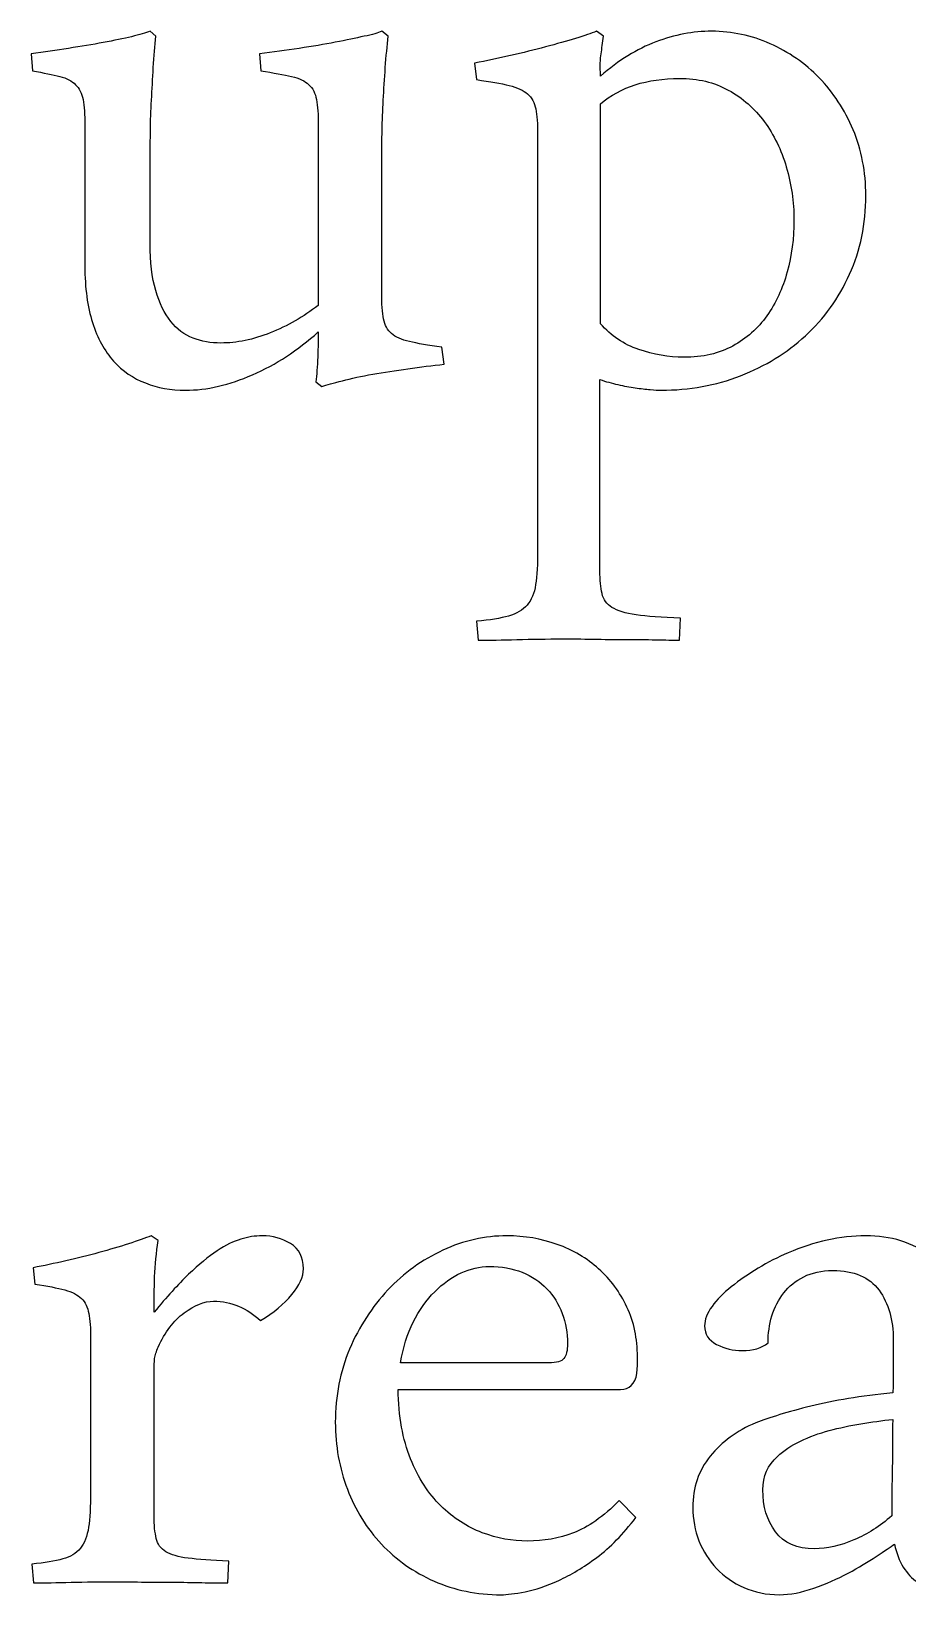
# Model space of a CAD drawing. Extents: x -303 to 288, y -142 to 145.
# Drawn here: x 75.94 to 82.1, y -122.49 to -111.5 of the extents above; entities that cross this region are included whole.
import ezdxf

# ---------------------------------------------------------------- set-up
doc = ezdxf.new("R2010")
doc.units = 0
doc.header["$MEASUREMENT"] = 0
doc.layers.add('LAYER_1', color=7, linetype='CONTINUOUS')

msp = doc.modelspace()

# ---------------------------------------------------------------- linework, layer by layer
at = {"layer": 'LAYER_1', "color": 250}
for points, knots in [([(77.9388, -113.9638), (77.9444, -113.913), (77.9486, -113.8551), (77.9515, -113.7874), (77.9515, -113.7874), (77.9543, -113.7197), (77.9557, -113.6618), (77.9557, -113.6124), (77.9557, -113.6124), (77.8118, -113.7408), (77.6579, -113.8424), (77.4943, -113.913), (77.4943, -113.913), (77.3306, -113.985), (77.1725, -114.0217), (77.0215, -114.0217), (77.0215, -114.0217), (76.9199, -114.0217), (76.8254, -114.0047), (76.7407, -113.9709), (76.7407, -113.9709), (76.6546, -113.9384), (76.5799, -113.8862), (76.5164, -113.817), (76.5164, -113.817), (76.4529, -113.7465), (76.4035, -113.6562), (76.3682, -113.5461), (76.3682, -113.5461), (76.3329, -113.436), (76.3146, -113.3034), (76.3146, -113.1482), (76.3146, -113.1482), (76.3146, -113.1482), (76.3146, -112.1604), (76.3146, -112.1604), (76.3146, -112.1604), (76.3146, -112.0842), (76.3103, -112.0235), (76.3019, -111.9784), (76.3019, -111.9784), (76.2934, -111.9346), (76.2765, -111.8994), (76.2497, -111.874), (76.2497, -111.874), (76.2243, -111.8471), (76.1876, -111.8274), (76.1382, -111.8161), (76.1382, -111.8161), (76.0902, -111.8034), (76.0267, -111.7907), (75.9463, -111.7766), (75.9463, -111.7766), (75.9463, -111.7766), (75.9378, -111.6567), (75.9378, -111.6567), (75.9378, -111.6567), (76.0267, -111.6454), (76.1142, -111.6327), (76.2003, -111.6186), (76.2003, -111.6186), (76.2878, -111.6059), (76.3682, -111.5917), (76.4444, -111.5776), (76.4444, -111.5776), (76.5206, -111.5635), (76.5869, -111.5508), (76.6434, -111.5367), (76.6434, -111.5367), (76.6998, -111.5226), (76.7435, -111.5099), (76.7732, -111.4986), (76.7732, -111.4986), (76.7732, -111.4986), (76.8141, -111.5325), (76.8141, -111.5325), (76.8141, -111.5325), (76.8056, -111.6016), (76.8, -111.675), (76.7958, -111.754), (76.7958, -111.754), (76.7915, -111.8316), (76.7873, -111.9092), (76.7831, -111.9826), (76.7831, -111.9826), (76.7788, -112.0574), (76.776, -112.128), (76.776, -112.1957), (76.776, -112.1957), (76.7746, -112.2634), (76.7732, -112.3213), (76.7732, -112.3721), (76.7732, -112.3721), (76.7732, -112.3721), (76.7732, -112.9916), (76.7732, -112.9916), (76.7732, -112.9916), (76.7732, -113.1214), (76.7859, -113.2314), (76.8127, -113.3203), (76.8127, -113.3203), (76.8381, -113.4092), (76.8734, -113.4826), (76.9185, -113.5376), (76.9185, -113.5376), (76.9623, -113.5927), (77.0145, -113.6322), (77.0752, -113.6548), (77.0752, -113.6548), (77.1358, -113.6788), (77.2007, -113.69), (77.2699, -113.69), (77.2699, -113.69), (77.3828, -113.69), (77.4985, -113.6661), (77.6184, -113.6181), (77.6184, -113.6181), (77.7384, -113.5701), (77.8513, -113.5052), (77.9557, -113.4262), (77.9557, -113.4262), (77.9557, -113.4262), (77.9557, -112.1604), (77.9557, -112.1604), (77.9557, -112.1604), (77.9557, -112.0842), (77.9515, -112.0235), (77.943, -111.9784), (77.943, -111.9784), (77.9345, -111.9346), (77.9176, -111.8994), (77.8894, -111.874), (77.8894, -111.874), (77.8626, -111.8471), (77.8216, -111.8274), (77.768, -111.8161), (77.768, -111.8161), (77.7144, -111.8034), (77.641, -111.7907), (77.5507, -111.7766), (77.5507, -111.7766), (77.5507, -111.7766), (77.5422, -111.6567), (77.5422, -111.6567), (77.5422, -111.6567), (77.6354, -111.6454), (77.7285, -111.6327), (77.8216, -111.6186), (77.8216, -111.6186), (77.9134, -111.6059), (77.998, -111.5903), (78.0756, -111.5762), (78.0756, -111.5762), (78.1532, -111.5607), (78.2196, -111.5466), (78.2774, -111.5339), (78.2774, -111.5339), (78.3353, -111.5226), (78.3776, -111.5099), (78.4016, -111.4986), (78.4016, -111.4986), (78.4016, -111.4986), (78.4482, -111.5325), (78.4482, -111.5325), (78.4482, -111.5325), (78.4397, -111.6016), (78.4326, -111.675), (78.427, -111.754), (78.427, -111.754), (78.4213, -111.8316), (78.4171, -111.9092), (78.4129, -111.9826), (78.4129, -111.9826), (78.4086, -112.0574), (78.4058, -112.128), (78.4044, -112.1957), (78.4044, -112.1957), (78.403, -112.2634), (78.4016, -112.3213), (78.4016, -112.3721), (78.4016, -112.3721), (78.4016, -112.3721), (78.4016, -113.3344), (78.4016, -113.3344), (78.4016, -113.3344), (78.4016, -113.4149), (78.4058, -113.477), (78.4143, -113.5207), (78.4143, -113.5207), (78.4228, -113.5645), (78.4411, -113.5997), (78.4707, -113.6237), (78.4707, -113.6237), (78.499, -113.6491), (78.5413, -113.6675), (78.5963, -113.6802), (78.5963, -113.6802), (78.6514, -113.6929), (78.7276, -113.7056), (78.8235, -113.7197), (78.8235, -113.7197), (78.8235, -113.7197), (78.8404, -113.8396), (78.8404, -113.8396), (78.8404, -113.8396), (78.7572, -113.8481), (78.6725, -113.858), (78.5864, -113.8707), (78.5864, -113.8707), (78.499, -113.882), (78.4171, -113.8961), (78.3381, -113.9088), (78.3381, -113.9088), (78.2591, -113.9229), (78.1885, -113.9384), (78.125, -113.9553), (78.125, -113.9553), (78.0615, -113.9709), (78.0135, -113.985), (77.9811, -113.9963), (77.9811, -113.9963), (77.9811, -113.9963), (77.9388, -113.9638), (77.9388, -113.9638)], [0, 0, 0, 0, 0.0175439, 0.0175439, 0.0175439, 0.0175439, 0.0350877, 0.0350877, 0.0350877, 0.0350877, 0.0526316, 0.0526316, 0.0526316, 0.0526316, 0.0701754, 0.0701754, 0.0701754, 0.0701754, 0.0877193, 0.0877193, 0.0877193, 0.0877193, 0.1052632, 0.1052632, 0.1052632, 0.1052632, 0.122807, 0.122807, 0.122807, 0.122807, 0.1403509, 0.1403509, 0.1403509, 0.1403509, 0.1578947, 0.1578947, 0.1578947, 0.1578947, 0.1754386, 0.1754386, 0.1754386, 0.1754386, 0.1929825, 0.1929825, 0.1929825, 0.1929825, 0.2105263, 0.2105263, 0.2105263, 0.2105263, 0.2280702, 0.2280702, 0.2280702, 0.2280702, 0.245614, 0.245614, 0.245614, 0.245614, 0.2631579, 0.2631579, 0.2631579, 0.2631579, 0.2807018, 0.2807018, 0.2807018, 0.2807018, 0.2982456, 0.2982456, 0.2982456, 0.2982456, 0.3157895, 0.3157895, 0.3157895, 0.3157895, 0.3333333, 0.3333333, 0.3333333, 0.3333333, 0.3508772, 0.3508772, 0.3508772, 0.3508772, 0.3684211, 0.3684211, 0.3684211, 0.3684211, 0.3859649, 0.3859649, 0.3859649, 0.3859649, 0.4035088, 0.4035088, 0.4035088, 0.4035088, 0.4210526, 0.4210526, 0.4210526, 0.4210526, 0.4385965, 0.4385965, 0.4385965, 0.4385965, 0.4561404, 0.4561404, 0.4561404, 0.4561404, 0.4736842, 0.4736842, 0.4736842, 0.4736842, 0.4912281, 0.4912281, 0.4912281, 0.4912281, 0.5087719, 0.5087719, 0.5087719, 0.5087719, 0.5263158, 0.5263158, 0.5263158, 0.5263158, 0.5438596, 0.5438596, 0.5438596, 0.5438596, 0.5614035, 0.5614035, 0.5614035, 0.5614035, 0.5789474, 0.5789474, 0.5789474, 0.5789474, 0.5964912, 0.5964912, 0.5964912, 0.5964912, 0.6140351, 0.6140351, 0.6140351, 0.6140351, 0.6315789, 0.6315789, 0.6315789, 0.6315789, 0.6491228, 0.6491228, 0.6491228, 0.6491228, 0.6666667, 0.6666667, 0.6666667, 0.6666667, 0.6842105, 0.6842105, 0.6842105, 0.6842105, 0.7017544, 0.7017544, 0.7017544, 0.7017544, 0.7192982, 0.7192982, 0.7192982, 0.7192982, 0.7368421, 0.7368421, 0.7368421, 0.7368421, 0.754386, 0.754386, 0.754386, 0.754386, 0.7719298, 0.7719298, 0.7719298, 0.7719298, 0.7894737, 0.7894737, 0.7894737, 0.7894737, 0.8070175, 0.8070175, 0.8070175, 0.8070175, 0.8245614, 0.8245614, 0.8245614, 0.8245614, 0.8421053, 0.8421053, 0.8421053, 0.8421053, 0.8596491, 0.8596491, 0.8596491, 0.8596491, 0.877193, 0.877193, 0.877193, 0.877193, 0.8947368, 0.8947368, 0.8947368, 0.8947368, 0.9122807, 0.9122807, 0.9122807, 0.9122807, 0.9298246, 0.9298246, 0.9298246, 0.9298246, 0.9473684, 0.9473684, 0.9473684, 0.9473684, 0.9649123, 0.9649123, 0.9649123, 0.9649123, 1, 1, 1, 1]), ([(79.9609, -111.5325), (79.9553, -111.579), (79.9496, -111.62), (79.944, -111.6567), (79.944, -111.6567), (79.9383, -111.6919), (79.9369, -111.7441), (79.9397, -111.8133), (79.9397, -111.8133), (80.0667, -111.7032), (80.1966, -111.6228), (80.3292, -111.5734), (80.3292, -111.5734), (80.4604, -111.524), (80.5917, -111.4986), (80.7215, -111.4986), (80.7215, -111.4986), (80.8654, -111.4986), (81.0023, -111.5282), (81.1321, -111.5861), (81.1321, -111.5861), (81.2633, -111.644), (81.3791, -111.7244), (81.4778, -111.826), (81.4778, -111.826), (81.5766, -111.9276), (81.657, -112.0503), (81.7163, -112.1915), (81.7163, -112.1915), (81.7756, -112.334), (81.8052, -112.4878), (81.8052, -112.6529), (81.8052, -112.6529), (81.8052, -112.8533), (81.7671, -113.0381), (81.6909, -113.206), (81.6909, -113.206), (81.6147, -113.3754), (81.5117, -113.5193), (81.3805, -113.6392), (81.3805, -113.6392), (81.2492, -113.7592), (81.0982, -113.8523), (80.9247, -113.9201), (80.9247, -113.9201), (80.7497, -113.9878), (80.5649, -114.0217), (80.3659, -114.0217), (80.3659, -114.0217), (80.3461, -114.0217), (80.3207, -114.0202), (80.2897, -114.0174), (80.2897, -114.0174), (80.2572, -114.0146), (80.222, -114.0104), (80.1839, -114.0047), (80.1839, -114.0047), (80.1458, -113.9991), (80.1048, -113.992), (80.0625, -113.9821), (80.0625, -113.9821), (80.0188, -113.9723), (79.9778, -113.961), (79.9355, -113.9469), (79.9355, -113.9469), (79.9355, -113.9469), (79.9355, -115.2902), (79.9355, -115.2902), (79.9355, -115.2902), (79.9355, -115.3566), (79.9411, -115.4102), (79.951, -115.4511), (79.951, -115.4511), (79.9595, -115.4934), (79.9835, -115.5259), (80.0202, -115.5485), (80.0202, -115.5485), (80.0583, -115.5725), (80.1147, -115.5894), (80.1909, -115.6007), (80.1909, -115.6007), (80.2657, -115.612), (80.3701, -115.619), (80.5028, -115.6247), (80.5028, -115.6247), (80.5028, -115.6247), (80.4943, -115.7785), (80.4943, -115.7785), (80.4943, -115.7785), (80.4506, -115.7785), (80.3955, -115.7771), (80.3292, -115.7757), (80.3292, -115.7757), (80.2629, -115.7742), (80.1909, -115.7742), (80.1133, -115.7742), (80.1133, -115.7742), (80.0399, -115.7742), (79.9637, -115.7728), (79.8861, -115.7714), (79.8861, -115.7714), (79.8099, -115.77), (79.7379, -115.77), (79.6716, -115.77), (79.6716, -115.77), (79.5644, -115.77), (79.4571, -115.7714), (79.3527, -115.7742), (79.3527, -115.7742), (79.2483, -115.7771), (79.158, -115.7785), (79.0804, -115.7785), (79.0804, -115.7785), (79.0804, -115.7785), (79.0677, -115.6458), (79.0677, -115.6458), (79.0677, -115.6458), (79.1622, -115.6374), (79.237, -115.6247), (79.2935, -115.6091), (79.2935, -115.6091), (79.3499, -115.5922), (79.3936, -115.5668), (79.4233, -115.5315), (79.4233, -115.5315), (79.4543, -115.4977), (79.4741, -115.4497), (79.484, -115.3876), (79.484, -115.3876), (79.4924, -115.3255), (79.4981, -115.2423), (79.4981, -115.1378), (79.4981, -115.1378), (79.4981, -115.1378), (79.4981, -112.2267), (79.4981, -112.2267), (79.4981, -112.2267), (79.4981, -112.1491), (79.4938, -112.0884), (79.4854, -112.0447), (79.4854, -112.0447), (79.4769, -112.001), (79.4571, -111.9657), (79.4275, -111.9389), (79.4275, -111.9389), (79.3979, -111.9135), (79.3541, -111.8937), (79.2977, -111.8796), (79.2977, -111.8796), (79.2412, -111.8655), (79.1636, -111.8514), (79.0677, -111.8387), (79.0677, -111.8387), (79.0677, -111.8387), (79.055, -111.723), (79.055, -111.723), (79.055, -111.723), (79.1382, -111.706), (79.2215, -111.6877), (79.3076, -111.6694), (79.3076, -111.6694), (79.3936, -111.6496), (79.4755, -111.6298), (79.5531, -111.6087), (79.5531, -111.6087), (79.6321, -111.5875), (79.7027, -111.5678), (79.7648, -111.5494), (79.7648, -111.5494), (79.8268, -111.5297), (79.8748, -111.5127), (79.9115, -111.4986), (79.9115, -111.4986), (79.9115, -111.4986), (79.9609, -111.5325), (79.9609, -111.5325)], [0, 0, 0, 0, 0.0222222, 0.0222222, 0.0222222, 0.0222222, 0.0444444, 0.0444444, 0.0444444, 0.0444444, 0.0666667, 0.0666667, 0.0666667, 0.0666667, 0.0888889, 0.0888889, 0.0888889, 0.0888889, 0.1111111, 0.1111111, 0.1111111, 0.1111111, 0.1333333, 0.1333333, 0.1333333, 0.1333333, 0.1555556, 0.1555556, 0.1555556, 0.1555556, 0.1777778, 0.1777778, 0.1777778, 0.1777778, 0.2, 0.2, 0.2, 0.2, 0.2222222, 0.2222222, 0.2222222, 0.2222222, 0.2444444, 0.2444444, 0.2444444, 0.2444444, 0.2666667, 0.2666667, 0.2666667, 0.2666667, 0.2888889, 0.2888889, 0.2888889, 0.2888889, 0.3111111, 0.3111111, 0.3111111, 0.3111111, 0.3333333, 0.3333333, 0.3333333, 0.3333333, 0.3555556, 0.3555556, 0.3555556, 0.3555556, 0.3777778, 0.3777778, 0.3777778, 0.3777778, 0.4, 0.4, 0.4, 0.4, 0.4222222, 0.4222222, 0.4222222, 0.4222222, 0.4444444, 0.4444444, 0.4444444, 0.4444444, 0.4666667, 0.4666667, 0.4666667, 0.4666667, 0.4888889, 0.4888889, 0.4888889, 0.4888889, 0.5111111, 0.5111111, 0.5111111, 0.5111111, 0.5333333, 0.5333333, 0.5333333, 0.5333333, 0.5555556, 0.5555556, 0.5555556, 0.5555556, 0.5777778, 0.5777778, 0.5777778, 0.5777778, 0.6, 0.6, 0.6, 0.6, 0.6222222, 0.6222222, 0.6222222, 0.6222222, 0.6444444, 0.6444444, 0.6444444, 0.6444444, 0.6666667, 0.6666667, 0.6666667, 0.6666667, 0.6888889, 0.6888889, 0.6888889, 0.6888889, 0.7111111, 0.7111111, 0.7111111, 0.7111111, 0.7333333, 0.7333333, 0.7333333, 0.7333333, 0.7555556, 0.7555556, 0.7555556, 0.7555556, 0.7777778, 0.7777778, 0.7777778, 0.7777778, 0.8, 0.8, 0.8, 0.8, 0.8222222, 0.8222222, 0.8222222, 0.8222222, 0.8444444, 0.8444444, 0.8444444, 0.8444444, 0.8666667, 0.8666667, 0.8666667, 0.8666667, 0.8888889, 0.8888889, 0.8888889, 0.8888889, 0.9111111, 0.9111111, 0.9111111, 0.9111111, 0.9333333, 0.9333333, 0.9333333, 0.9333333, 0.9555556, 0.9555556, 0.9555556, 0.9555556, 1, 1, 1, 1]), ([(79.9397, -113.5546), (80.0145, -113.6392), (80.1034, -113.6999), (80.2093, -113.7352), (80.2093, -113.7352), (80.3137, -113.7719), (80.4195, -113.7902), (80.5268, -113.7902), (80.5268, -113.7902), (80.6594, -113.7902), (80.7737, -113.7634), (80.8697, -113.7112), (80.8697, -113.7112), (80.967, -113.659), (81.046, -113.587), (81.1095, -113.4981), (81.1095, -113.4981), (81.173, -113.4092), (81.221, -113.3062), (81.2521, -113.1905), (81.2521, -113.1905), (81.2845, -113.0748), (81.3, -112.9535), (81.3, -112.8265), (81.3, -112.8265), (81.3, -112.6966), (81.2817, -112.5725), (81.2464, -112.4525), (81.2464, -112.4525), (81.2111, -112.3326), (81.1589, -112.2267), (81.0912, -112.1336), (81.0912, -112.1336), (81.0235, -112.0419), (80.9402, -111.9685), (80.8386, -111.9121), (80.8386, -111.9121), (80.7384, -111.857), (80.6241, -111.8302), (80.4943, -111.8302), (80.4943, -111.8302), (80.2657, -111.8302), (80.0808, -111.8895), (79.9397, -112.008), (79.9397, -112.008), (79.9397, -112.008), (79.9397, -113.5546), (79.9397, -113.5546)], [0, 0, 0, 0, 0.0769231, 0.0769231, 0.0769231, 0.0769231, 0.1538462, 0.1538462, 0.1538462, 0.1538462, 0.2307692, 0.2307692, 0.2307692, 0.2307692, 0.3076923, 0.3076923, 0.3076923, 0.3076923, 0.3846154, 0.3846154, 0.3846154, 0.3846154, 0.4615385, 0.4615385, 0.4615385, 0.4615385, 0.5384615, 0.5384615, 0.5384615, 0.5384615, 0.6153846, 0.6153846, 0.6153846, 0.6153846, 0.6923077, 0.6923077, 0.6923077, 0.6923077, 0.7692308, 0.7692308, 0.7692308, 0.7692308, 0.8461538, 0.8461538, 0.8461538, 0.8461538, 1, 1, 1, 1]), ([(77.3191, -122.405), (77.2739, -122.405), (77.2217, -122.405), (77.1596, -122.4036), (77.1596, -122.4036), (77.0975, -122.4022), (77.0298, -122.4008), (76.9592, -122.4008), (76.9592, -122.4008), (76.8873, -122.4008), (76.8139, -122.4008), (76.7391, -122.3994), (76.7391, -122.3994), (76.6657, -122.3979), (76.5952, -122.3965), (76.5288, -122.3965), (76.5288, -122.3965), (76.4216, -122.3965), (76.3186, -122.3979), (76.2184, -122.4008), (76.2184, -122.4008), (76.1196, -122.4036), (76.0307, -122.405), (75.9545, -122.405), (75.9545, -122.405), (75.9545, -122.405), (75.9418, -122.2724), (75.9418, -122.2724), (75.9418, -122.2724), (76.0321, -122.2639), (76.1055, -122.2526), (76.1591, -122.2371), (76.1591, -122.2371), (76.2128, -122.223), (76.2537, -122.1976), (76.2833, -122.1609), (76.2833, -122.1609), (76.3115, -122.1256), (76.3313, -122.0762), (76.3412, -122.0141), (76.3412, -122.0141), (76.3496, -121.952), (76.3553, -121.8688), (76.3553, -121.7644), (76.3553, -121.7644), (76.3553, -121.7644), (76.3553, -120.6933), (76.3553, -120.6933), (76.3553, -120.6933), (76.3553, -120.6157), (76.3511, -120.555), (76.3426, -120.5113), (76.3426, -120.5113), (76.3341, -120.4676), (76.3172, -120.4323), (76.2904, -120.4055), (76.2904, -120.4055), (76.265, -120.3801), (76.2255, -120.3603), (76.1733, -120.3462), (76.1733, -120.3462), (76.121, -120.3321), (76.0505, -120.318), (75.963, -120.3053), (75.963, -120.3053), (75.963, -120.3053), (75.9503, -120.1896), (75.9503, -120.1896), (75.9503, -120.1896), (76.0251, -120.1755), (76.1013, -120.1599), (76.1817, -120.1416), (76.1817, -120.1416), (76.2607, -120.1233), (76.3384, -120.1049), (76.4131, -120.0837), (76.4131, -120.0837), (76.4879, -120.0626), (76.5571, -120.0428), (76.622, -120.0217), (76.622, -120.0217), (76.6869, -120.0005), (76.7391, -119.9821), (76.7814, -119.9652), (76.7814, -119.9652), (76.7814, -119.9652), (76.8308, -119.9991), (76.8308, -119.9991), (76.8308, -119.9991), (76.8167, -120.0837), (76.8082, -120.1698), (76.8054, -120.2531), (76.8054, -120.2531), (76.8026, -120.3377), (76.8012, -120.421), (76.8012, -120.5028), (76.8012, -120.5028), (76.8901, -120.3956), (76.9705, -120.3067), (77.0439, -120.2361), (77.0439, -120.2361), (77.1159, -120.167), (77.1836, -120.112), (77.2443, -120.071), (77.2443, -120.071), (77.305, -120.0315), (77.36, -120.0033), (77.4108, -119.9892), (77.4108, -119.9892), (77.463, -119.9737), (77.5124, -119.9652), (77.5618, -119.9652), (77.5618, -119.9652), (77.6337, -119.9652), (77.7001, -119.9836), (77.7607, -120.0202), (77.7607, -120.0202), (77.8214, -120.0555), (77.8511, -120.1148), (77.8511, -120.198), (77.8511, -120.198), (77.8511, -120.2531), (77.8242, -120.3137), (77.7692, -120.3787), (77.7692, -120.3787), (77.7142, -120.445), (77.6408, -120.5057), (77.5505, -120.5607), (77.5505, -120.5607), (77.4997, -120.5169), (77.4489, -120.4831), (77.3953, -120.4605), (77.3953, -120.4605), (77.3416, -120.4365), (77.2824, -120.4252), (77.2189, -120.4252), (77.2189, -120.4252), (77.1554, -120.4252), (77.0862, -120.452), (77.0129, -120.5071), (77.0129, -120.5071), (76.9381, -120.5621), (76.8774, -120.6425), (76.8308, -120.747), (76.8308, -120.747), (76.8167, -120.778), (76.8082, -120.8048), (76.8054, -120.8274), (76.8054, -120.8274), (76.8026, -120.8514), (76.8012, -120.8824), (76.8012, -120.9205), (76.8012, -120.9205), (76.8012, -120.9205), (76.8012, -121.9337), (76.8012, -121.9337), (76.8012, -121.9337), (76.8012, -122), (76.8068, -122.0522), (76.8167, -122.0931), (76.8167, -122.0931), (76.8252, -122.1327), (76.8478, -122.1637), (76.8844, -122.1863), (76.8844, -122.1863), (76.9197, -122.2074), (76.9719, -122.223), (77.0411, -122.2314), (77.0411, -122.2314), (77.1102, -122.2399), (77.2048, -122.247), (77.3261, -122.2526), (77.3261, -122.2526), (77.3261, -122.2526), (77.3191, -122.405), (77.3191, -122.405)], [0, 0, 0, 0, 0.0222222, 0.0222222, 0.0222222, 0.0222222, 0.0444444, 0.0444444, 0.0444444, 0.0444444, 0.0666667, 0.0666667, 0.0666667, 0.0666667, 0.0888889, 0.0888889, 0.0888889, 0.0888889, 0.1111111, 0.1111111, 0.1111111, 0.1111111, 0.1333333, 0.1333333, 0.1333333, 0.1333333, 0.1555556, 0.1555556, 0.1555556, 0.1555556, 0.1777778, 0.1777778, 0.1777778, 0.1777778, 0.2, 0.2, 0.2, 0.2, 0.2222222, 0.2222222, 0.2222222, 0.2222222, 0.2444444, 0.2444444, 0.2444444, 0.2444444, 0.2666667, 0.2666667, 0.2666667, 0.2666667, 0.2888889, 0.2888889, 0.2888889, 0.2888889, 0.3111111, 0.3111111, 0.3111111, 0.3111111, 0.3333333, 0.3333333, 0.3333333, 0.3333333, 0.3555556, 0.3555556, 0.3555556, 0.3555556, 0.3777778, 0.3777778, 0.3777778, 0.3777778, 0.4, 0.4, 0.4, 0.4, 0.4222222, 0.4222222, 0.4222222, 0.4222222, 0.4444444, 0.4444444, 0.4444444, 0.4444444, 0.4666667, 0.4666667, 0.4666667, 0.4666667, 0.4888889, 0.4888889, 0.4888889, 0.4888889, 0.5111111, 0.5111111, 0.5111111, 0.5111111, 0.5333333, 0.5333333, 0.5333333, 0.5333333, 0.5555556, 0.5555556, 0.5555556, 0.5555556, 0.5777778, 0.5777778, 0.5777778, 0.5777778, 0.6, 0.6, 0.6, 0.6, 0.6222222, 0.6222222, 0.6222222, 0.6222222, 0.6444444, 0.6444444, 0.6444444, 0.6444444, 0.6666667, 0.6666667, 0.6666667, 0.6666667, 0.6888889, 0.6888889, 0.6888889, 0.6888889, 0.7111111, 0.7111111, 0.7111111, 0.7111111, 0.7333333, 0.7333333, 0.7333333, 0.7333333, 0.7555556, 0.7555556, 0.7555556, 0.7555556, 0.7777778, 0.7777778, 0.7777778, 0.7777778, 0.8, 0.8, 0.8, 0.8, 0.8222222, 0.8222222, 0.8222222, 0.8222222, 0.8444444, 0.8444444, 0.8444444, 0.8444444, 0.8666667, 0.8666667, 0.8666667, 0.8666667, 0.8888889, 0.8888889, 0.8888889, 0.8888889, 0.9111111, 0.9111111, 0.9111111, 0.9111111, 0.9333333, 0.9333333, 0.9333333, 0.9333333, 0.9555556, 0.9555556, 0.9555556, 0.9555556, 1, 1, 1, 1]), ([(80.1879, -121.9464), (80.099, -122.0621), (80.0087, -122.1552), (79.9141, -122.2258), (79.9141, -122.2258), (79.821, -122.2949), (79.7307, -122.35), (79.646, -122.3881), (79.646, -122.3881), (79.5599, -122.4276), (79.4823, -122.453), (79.4104, -122.4671), (79.4104, -122.4671), (79.3384, -122.4812), (79.282, -122.4883), (79.241, -122.4883), (79.241, -122.4883), (79.0703, -122.4883), (78.9122, -122.4558), (78.7697, -122.3923), (78.7697, -122.3923), (78.6258, -122.3288), (78.503, -122.2427), (78.4, -122.1327), (78.4, -122.1327), (78.2956, -122.0226), (78.2166, -121.8928), (78.1601, -121.746), (78.1601, -121.746), (78.1037, -121.5979), (78.0755, -121.4412), (78.0755, -121.2761), (78.0755, -121.2761), (78.0755, -121.0913), (78.1093, -120.9205), (78.1757, -120.7611), (78.1757, -120.7611), (78.2434, -120.603), (78.3337, -120.4647), (78.4452, -120.3462), (78.4452, -120.3462), (78.5567, -120.2277), (78.6851, -120.1345), (78.8318, -120.0668), (78.8318, -120.0668), (78.9772, -119.9991), (79.1281, -119.9652), (79.282, -119.9652), (79.282, -119.9652), (79.4061, -119.9652), (79.5233, -119.9864), (79.6361, -120.0259), (79.6361, -120.0259), (79.7476, -120.0654), (79.845, -120.1233), (79.9268, -120.198), (79.9268, -120.198), (80.0101, -120.2714), (80.0764, -120.3617), (80.1258, -120.4661), (80.1258, -120.4661), (80.1752, -120.5706), (80.1992, -120.6877), (80.1992, -120.8175), (80.1992, -120.8175), (80.1992, -120.8175), (80.1992, -120.8754), (80.1992, -120.8754), (80.1992, -120.8754), (80.1992, -120.8754), (80.1963, -120.9332), (80.1963, -120.9332), (80.1963, -120.9332), (80.1822, -121.008), (80.1427, -121.0447), (80.0806, -121.0447), (80.0806, -121.0447), (80.0806, -121.0447), (78.5171, -121.0447), (78.5171, -121.0447), (78.5171, -121.0447), (78.52, -121.2352), (78.5496, -121.3975), (78.6046, -121.5329), (78.6046, -121.5329), (78.6597, -121.6684), (78.7302, -121.7785), (78.8177, -121.8631), (78.8177, -121.8631), (78.9038, -121.9492), (79.0011, -122.0113), (79.1084, -122.0522), (79.1084, -122.0522), (79.2156, -122.0917), (79.3215, -122.1115), (79.4273, -122.1115), (79.4273, -122.1115), (79.5402, -122.1115), (79.6474, -122.0917), (79.749, -122.0536), (79.749, -122.0536), (79.8506, -122.0155), (79.9593, -121.9393), (80.0722, -121.8264), (80.0722, -121.8264), (80.0722, -121.8264), (80.1879, -121.9464), (80.1879, -121.9464)], [0, 0, 0, 0, 0.0357143, 0.0357143, 0.0357143, 0.0357143, 0.0714286, 0.0714286, 0.0714286, 0.0714286, 0.1071429, 0.1071429, 0.1071429, 0.1071429, 0.1428571, 0.1428571, 0.1428571, 0.1428571, 0.1785714, 0.1785714, 0.1785714, 0.1785714, 0.2142857, 0.2142857, 0.2142857, 0.2142857, 0.25, 0.25, 0.25, 0.25, 0.2857143, 0.2857143, 0.2857143, 0.2857143, 0.3214286, 0.3214286, 0.3214286, 0.3214286, 0.3571429, 0.3571429, 0.3571429, 0.3571429, 0.3928571, 0.3928571, 0.3928571, 0.3928571, 0.4285714, 0.4285714, 0.4285714, 0.4285714, 0.4642857, 0.4642857, 0.4642857, 0.4642857, 0.5, 0.5, 0.5, 0.5, 0.5357143, 0.5357143, 0.5357143, 0.5357143, 0.5714286, 0.5714286, 0.5714286, 0.5714286, 0.6071429, 0.6071429, 0.6071429, 0.6071429, 0.6428571, 0.6428571, 0.6428571, 0.6428571, 0.6785714, 0.6785714, 0.6785714, 0.6785714, 0.7142857, 0.7142857, 0.7142857, 0.7142857, 0.75, 0.75, 0.75, 0.75, 0.7857143, 0.7857143, 0.7857143, 0.7857143, 0.8214286, 0.8214286, 0.8214286, 0.8214286, 0.8571429, 0.8571429, 0.8571429, 0.8571429, 0.8928571, 0.8928571, 0.8928571, 0.8928571, 0.9285714, 0.9285714, 0.9285714, 0.9285714, 1, 1, 1, 1]), ([(81.994, -121.0701), (81.9969, -121.0503), (81.9983, -121.0264), (81.9983, -120.9995), (81.9983, -120.9995), (81.9983, -120.9995), (81.9983, -120.6976), (81.9983, -120.6976), (81.9983, -120.6976), (81.9983, -120.5565), (81.9644, -120.4407), (81.8981, -120.3476), (81.8981, -120.3476), (81.8304, -120.2559), (81.7217, -120.2093), (81.5735, -120.2093), (81.5735, -120.2093), (81.4931, -120.2093), (81.4254, -120.2249), (81.3689, -120.2531), (81.3689, -120.2531), (81.3125, -120.2827), (81.2645, -120.3194), (81.2278, -120.3674), (81.2278, -120.3674), (81.1911, -120.4139), (81.1629, -120.4676), (81.1446, -120.5282), (81.1446, -120.5282), (81.1276, -120.5889), (81.1177, -120.6524), (81.1177, -120.7187), (81.1177, -120.7187), (81.074, -120.754), (81.0133, -120.7724), (80.9357, -120.7724), (80.9357, -120.7724), (80.8736, -120.7724), (80.813, -120.7582), (80.7565, -120.7286), (80.7565, -120.7286), (80.7001, -120.7004), (80.6718, -120.6566), (80.6718, -120.5988), (80.6718, -120.5988), (80.6718, -120.5536), (80.6888, -120.5085), (80.7241, -120.4619), (80.7241, -120.4619), (80.7579, -120.4153), (80.8031, -120.3688), (80.8595, -120.3236), (80.8595, -120.3236), (80.916, -120.2785), (80.9795, -120.2347), (81.0486, -120.1938), (81.0486, -120.1938), (81.1163, -120.1515), (81.1869, -120.1162), (81.2589, -120.0852), (81.2589, -120.0852), (81.4437, -120.0061), (81.6257, -119.9652), (81.805, -119.9652), (81.805, -119.9652), (81.8924, -119.9652), (81.9757, -119.9779), (82.0519, -120.0005), (82.0519, -120.0005), (82.1295, -120.0245), (82.1972, -120.0612), (82.2551, -120.112), (82.2551, -120.112), (82.313, -120.1642), (82.3581, -120.2291), (82.392, -120.3095), (82.392, -120.3095), (82.4244, -120.3885), (82.4414, -120.4845), (82.4414, -120.5946), (82.4414, -120.5946), (82.4414, -120.7597), (82.4385, -120.9502), (82.4329, -121.1675), (82.4329, -121.1675), (82.4273, -121.3834), (82.4244, -121.6233), (82.4244, -121.8885), (82.4244, -121.8885), (82.4244, -121.9958), (82.4456, -122.0804), (82.4865, -122.1397), (82.4865, -122.1397), (82.5274, -122.2004), (82.5853, -122.2314), (82.6601, -122.2314), (82.6601, -122.2314), (82.7264, -122.2314), (82.7984, -122.2074), (82.8746, -122.1609), (82.8746, -122.1609), (82.8746, -122.1609), (82.9494, -122.2724), (82.9494, -122.2724), (82.9494, -122.2724), (82.8859, -122.333), (82.8082, -122.3824), (82.7165, -122.4219), (82.7165, -122.4219), (82.6234, -122.46), (82.5303, -122.4798), (82.4371, -122.4798), (82.4371, -122.4798), (82.3412, -122.4798), (82.2523, -122.453), (82.1704, -122.4008), (82.1704, -122.4008), (82.0886, -122.3486), (82.035, -122.2582), (82.0067, -122.1327), (82.0067, -122.1327), (81.9799, -122.151), (81.9362, -122.1806), (81.8783, -122.2187), (81.8783, -122.2187), (81.8205, -122.2568), (81.7556, -122.2963), (81.6808, -122.3373), (81.6808, -122.3373), (81.606, -122.3768), (81.5256, -122.4121), (81.4409, -122.4417), (81.4409, -122.4417), (81.3548, -122.4727), (81.2744, -122.4883), (81.1968, -122.4883), (81.1968, -122.4883), (81.1065, -122.4883), (81.0232, -122.4713), (80.9484, -122.4375), (80.9484, -122.4375), (80.8736, -122.405), (80.8101, -122.3598), (80.7565, -122.3034), (80.7565, -122.3034), (80.7029, -122.247), (80.662, -122.182), (80.6323, -122.1101), (80.6323, -122.1101), (80.6041, -122.0367), (80.5886, -121.9591), (80.5886, -121.8758), (80.5886, -121.8758), (80.5886, -121.7347), (80.6295, -121.6148), (80.7114, -121.5146), (80.7114, -121.5146), (80.7918, -121.413), (80.899, -121.3354), (81.0317, -121.2804), (81.0317, -121.2804), (81.1276, -121.2423), (81.256, -121.2027), (81.4183, -121.1632), (81.4183, -121.1632), (81.5792, -121.1223), (81.7711, -121.0913), (81.994, -121.0701)], [0, 0, 0, 0, 0.0232558, 0.0232558, 0.0232558, 0.0232558, 0.0465116, 0.0465116, 0.0465116, 0.0465116, 0.0697674, 0.0697674, 0.0697674, 0.0697674, 0.0930233, 0.0930233, 0.0930233, 0.0930233, 0.1162791, 0.1162791, 0.1162791, 0.1162791, 0.1395349, 0.1395349, 0.1395349, 0.1395349, 0.1627907, 0.1627907, 0.1627907, 0.1627907, 0.1860465, 0.1860465, 0.1860465, 0.1860465, 0.2093023, 0.2093023, 0.2093023, 0.2093023, 0.2325581, 0.2325581, 0.2325581, 0.2325581, 0.255814, 0.255814, 0.255814, 0.255814, 0.2790698, 0.2790698, 0.2790698, 0.2790698, 0.3023256, 0.3023256, 0.3023256, 0.3023256, 0.3255814, 0.3255814, 0.3255814, 0.3255814, 0.3488372, 0.3488372, 0.3488372, 0.3488372, 0.372093, 0.372093, 0.372093, 0.372093, 0.3953488, 0.3953488, 0.3953488, 0.3953488, 0.4186047, 0.4186047, 0.4186047, 0.4186047, 0.4418605, 0.4418605, 0.4418605, 0.4418605, 0.4651163, 0.4651163, 0.4651163, 0.4651163, 0.4883721, 0.4883721, 0.4883721, 0.4883721, 0.5116279, 0.5116279, 0.5116279, 0.5116279, 0.5348837, 0.5348837, 0.5348837, 0.5348837, 0.5581395, 0.5581395, 0.5581395, 0.5581395, 0.5813953, 0.5813953, 0.5813953, 0.5813953, 0.6046512, 0.6046512, 0.6046512, 0.6046512, 0.627907, 0.627907, 0.627907, 0.627907, 0.6511628, 0.6511628, 0.6511628, 0.6511628, 0.6744186, 0.6744186, 0.6744186, 0.6744186, 0.6976744, 0.6976744, 0.6976744, 0.6976744, 0.7209302, 0.7209302, 0.7209302, 0.7209302, 0.744186, 0.744186, 0.744186, 0.744186, 0.7674419, 0.7674419, 0.7674419, 0.7674419, 0.7906977, 0.7906977, 0.7906977, 0.7906977, 0.8139535, 0.8139535, 0.8139535, 0.8139535, 0.8372093, 0.8372093, 0.8372093, 0.8372093, 0.8604651, 0.8604651, 0.8604651, 0.8604651, 0.8837209, 0.8837209, 0.8837209, 0.8837209, 0.9069767, 0.9069767, 0.9069767, 0.9069767, 0.9302326, 0.9302326, 0.9302326, 0.9302326, 0.9534884, 0.9534884, 0.9534884, 0.9534884, 1, 1, 1, 1]), ([(79.5755, -120.8584), (79.6305, -120.8584), (79.6672, -120.8486), (79.6827, -120.8274), (79.6827, -120.8274), (79.6996, -120.8076), (79.7081, -120.7724), (79.7081, -120.723), (79.7081, -120.723), (79.7081, -120.6482), (79.6954, -120.5776), (79.67, -120.5113), (79.67, -120.5113), (79.646, -120.445), (79.6107, -120.3871), (79.5628, -120.3377), (79.5628, -120.3377), (79.5162, -120.2883), (79.4583, -120.2503), (79.3892, -120.222), (79.3892, -120.222), (79.3201, -120.1952), (79.2439, -120.1811), (79.1578, -120.1811), (79.1578, -120.1811), (79.0915, -120.1811), (79.0251, -120.1966), (78.9602, -120.2263), (78.9602, -120.2263), (78.8939, -120.2573), (78.8318, -120.301), (78.774, -120.3589), (78.774, -120.3589), (78.7161, -120.4168), (78.6653, -120.4873), (78.623, -120.572), (78.623, -120.572), (78.5806, -120.6552), (78.551, -120.7512), (78.5341, -120.8584), (78.5341, -120.8584), (78.5341, -120.8584), (79.5755, -120.8584), (79.5755, -120.8584)], [0, 0, 0, 0, 0.0833333, 0.0833333, 0.0833333, 0.0833333, 0.1666667, 0.1666667, 0.1666667, 0.1666667, 0.25, 0.25, 0.25, 0.25, 0.3333333, 0.3333333, 0.3333333, 0.3333333, 0.4166667, 0.4166667, 0.4166667, 0.4166667, 0.5, 0.5, 0.5, 0.5, 0.5833333, 0.5833333, 0.5833333, 0.5833333, 0.6666667, 0.6666667, 0.6666667, 0.6666667, 0.75, 0.75, 0.75, 0.75, 0.8333333, 0.8333333, 0.8333333, 0.8333333, 1, 1, 1, 1]), ([(81.987, -121.9337), (81.987, -121.818), (81.9884, -121.7051), (81.9912, -121.595), (81.9912, -121.595), (81.9926, -121.485), (81.994, -121.3721), (81.994, -121.2564), (81.994, -121.2564), (81.9207, -121.2634), (81.8445, -121.2747), (81.7697, -121.2874), (81.7697, -121.2874), (81.6935, -121.2987), (81.6201, -121.3156), (81.5481, -121.334), (81.5481, -121.334), (81.4762, -121.3537), (81.4084, -121.3777), (81.3449, -121.4088), (81.3449, -121.4088), (81.2828, -121.4384), (81.2278, -121.4751), (81.1841, -121.516), (81.1841, -121.516), (81.1149, -121.5767), (81.0811, -121.6557), (81.0811, -121.7517), (81.0811, -121.7517), (81.0811, -121.8674), (81.1107, -121.9647), (81.17, -122.0452), (81.17, -122.0452), (81.2292, -122.1256), (81.3209, -122.1651), (81.4451, -122.1651), (81.4451, -122.1651), (81.5326, -122.1651), (81.6257, -122.1439), (81.7217, -122.103), (81.7217, -122.103), (81.8177, -122.0621), (81.9066, -122.0057), (81.987, -121.9337)], [0, 0, 0, 0, 0.0833333, 0.0833333, 0.0833333, 0.0833333, 0.1666667, 0.1666667, 0.1666667, 0.1666667, 0.25, 0.25, 0.25, 0.25, 0.3333333, 0.3333333, 0.3333333, 0.3333333, 0.4166667, 0.4166667, 0.4166667, 0.4166667, 0.5, 0.5, 0.5, 0.5, 0.5833333, 0.5833333, 0.5833333, 0.5833333, 0.6666667, 0.6666667, 0.6666667, 0.6666667, 0.75, 0.75, 0.75, 0.75, 0.8333333, 0.8333333, 0.8333333, 0.8333333, 1, 1, 1, 1])]:
    msp.add_open_spline(points, degree=3, knots=knots, dxfattribs=at)

doc.saveas('drawing.dxf')
